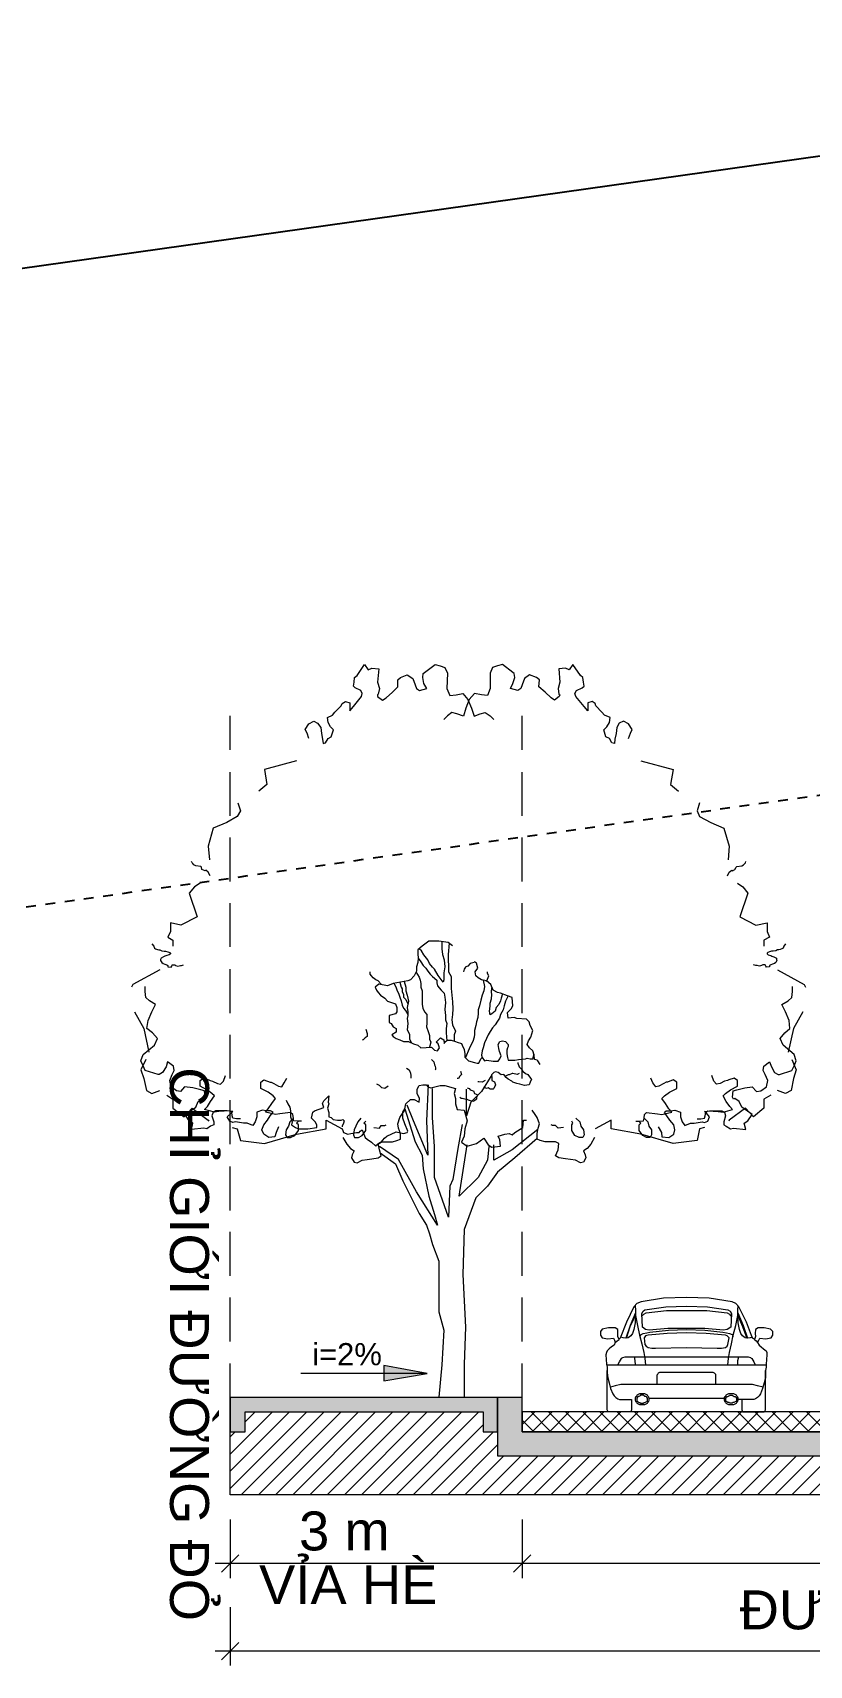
# Model space of a CAD drawing. Header units: millimetres. Extents: x 583747 to 596416, y 2304962 to 2309584.
# Drawn here: x 595607.42 to 595615.4, y 2307044.19 to 2307060.95 of the extents above; entities that cross this region are included whole.
import ezdxf
from ezdxf.xclip import XClip

# ---------------------------------------------------------------- set-up
doc = ezdxf.new("R2010")
doc.units = ezdxf.units.MM
doc.linetypes.add('DASHDOT', pattern=[1, 0.5, -0.25, 0, -0.25])
for name, color, linetype in [('A-PLOT LINE', 6, 'DASHDOT'), ('AFP-KERB-LINE', 2, 'Continuous'), ('PDF_Text', 7, 'Continuous')]:
    doc.layers.add(name, color=color, linetype=linetype)
doc.layers.add('CPG_LU_VILLAS', color=7, linetype='Continuous', lineweight=5, true_color=0xff9d61)
doc.layers.add('KT-DV2', color=7, linetype='Continuous', lineweight=15)
doc.layers.add('xref.Luoi tang 1$0$KT-Kich thuoc', color=159, linetype='Continuous', lineweight=18)
doc.layers.add('PDF_Geometry', color=7, linetype='Continuous', true_color=0xeeefee)
doc.layers.add('PDF_Solid Fills', color=7, linetype='Continuous', true_color=0xffffff)
doc.styles.add('PDF Arial', font='arial.ttf')

# ---------------------------------------------------------------- blocks, each defined once
blk = doc.blocks.new('1111111111111')
at = {"layer": 'PDF_Geometry', "color": 7, "lineweight": 9}
for points in [[(587221.034, 2313305.265), (587221.014, 2313305.322), (587220.995, 2313305.36), (587221.034, 2313305.417), (587221.084, 2313305.443), (587221.122, 2313305.424), (587221.154, 2313305.379), (587221.161, 2313305.316), (587221.173, 2313305.259), (587221.18, 2313305.214), (587221.205, 2313305.221), (587221.23, 2313305.265), (587221.262, 2313305.284), (587221.287, 2313305.354), (587221.256, 2313305.386), (587221.23, 2313305.43), (587221.224, 2313305.481), (587221.275, 2313305.506), (587221.3, 2313305.538), (587221.364, 2313305.602), (587221.376, 2313305.627), (587221.408, 2313305.646), (587221.453, 2313305.633), (587221.453, 2313305.583), (587221.453, 2313305.551), (587221.491, 2313305.595), (587221.573, 2313305.697), (587221.58, 2313305.729), (587221.567, 2313305.76), (587221.51, 2313305.786), (587221.491, 2313305.805), (587221.497, 2313305.843), (587221.503, 2313305.894), (587221.529, 2313305.913), (587221.605, 2313306.027), (587221.643, 2313305.97), (587221.681, 2313305.989), (587221.751, 2313305.983), (587221.738, 2313305.843), (587221.757, 2313305.779), (587221.745, 2313305.722), (587221.738, 2313305.716), (587221.738, 2313305.697), (587221.789, 2313305.659), (587221.827, 2313305.684), (587221.891, 2313305.741), (587221.948, 2313305.798), (587221.948, 2313305.868), (587221.973, 2313305.894), (587222.043, 2313305.919), (587222.1, 2313305.881), (587222.126, 2313305.817), (587222.138, 2313305.779), (587222.17, 2313305.76), (587222.246, 2313305.779), (587222.214, 2313305.83), (587222.202, 2313305.894), (587222.208, 2313305.932), (587222.221, 2313305.944), (587222.329, 2313306.027), (587222.38, 2313306.014), (587222.43, 2313305.995), (587222.456, 2313305.938), (587222.449, 2313305.779), (587222.481, 2313305.709), (587222.545, 2313305.716), (587222.614, 2313305.729), (587222.665, 2313305.665), (587222.703, 2313305.576), (587222.729, 2313305.494), (587222.792, 2313305.519), (587222.843, 2313305.532), (587222.894, 2313305.5), (587222.932, 2313305.462)], [(587224.316, 2313305.265), (587224.335, 2313305.322), (587224.354, 2313305.36), (587224.316, 2313305.417), (587224.265, 2313305.443), (587224.221, 2313305.424), (587224.195, 2313305.379), (587224.189, 2313305.316), (587224.176, 2313305.259), (587224.17, 2313305.214), (587224.145, 2313305.221), (587224.119, 2313305.265), (587224.081, 2313305.284), (587224.062, 2313305.354), (587224.094, 2313305.386), (587224.119, 2313305.43), (587224.126, 2313305.481), (587224.068, 2313305.506), (587224.043, 2313305.538), (587223.98, 2313305.602), (587223.973, 2313305.627), (587223.941, 2313305.646), (587223.897, 2313305.633), (587223.897, 2313305.583), (587223.897, 2313305.551), (587223.859, 2313305.595), (587223.776, 2313305.697), (587223.764, 2313305.729), (587223.783, 2313305.76), (587223.84, 2313305.786), (587223.859, 2313305.805), (587223.853, 2313305.843), (587223.846, 2313305.894), (587223.821, 2313305.913), (587223.745, 2313306.027), (587223.707, 2313305.97), (587223.668, 2313305.989), (587223.599, 2313305.983), (587223.611, 2313305.843), (587223.592, 2313305.779), (587223.599, 2313305.722), (587223.611, 2313305.716), (587223.605, 2313305.697), (587223.554, 2313305.659), (587223.522, 2313305.684), (587223.459, 2313305.741), (587223.395, 2313305.798), (587223.402, 2313305.868), (587223.37, 2313305.894), (587223.3, 2313305.919), (587223.249, 2313305.881), (587223.224, 2313305.817), (587223.211, 2313305.779), (587223.18, 2313305.76), (587223.103, 2313305.779), (587223.129, 2313305.83), (587223.148, 2313305.894), (587223.141, 2313305.932), (587223.129, 2313305.944), (587223.021, 2313306.027), (587222.97, 2313306.014), (587222.919, 2313305.995), (587222.894, 2313305.938), (587222.894, 2313305.779), (587222.868, 2313305.709), (587222.805, 2313305.716), (587222.735, 2313305.729), (587222.678, 2313305.665), (587222.646, 2313305.576), (587222.621, 2313305.494), (587222.551, 2313305.519), (587222.5, 2313305.532), (587222.456, 2313305.5), (587222.418, 2313305.462)], [(587220.907, 2313305.036), (587220.576, 2313304.948), (587220.602, 2313304.795), (587220.519, 2313304.725)], [(587224.443, 2313305.036), (587224.773, 2313304.948), (587224.748, 2313304.795), (587224.83, 2313304.725)], [(587220.303, 2313304.605), (587220.329, 2313304.522), (587220.297, 2313304.465), (587220.189, 2313304.402), (587220.049, 2313304.344), (587219.999, 2313304.16), (587220.011, 2313304.021)], [(587225.046, 2313304.605), (587225.021, 2313304.522), (587225.046, 2313304.465), (587225.161, 2313304.402), (587225.294, 2313304.344), (587225.351, 2313304.16), (587225.338, 2313304.021)], [(587220.018, 2313303.856), (587219.999, 2313303.894), (587219.973, 2313303.913), (587219.967, 2313303.906), (587219.935, 2313303.919), (587219.929, 2313303.944), (587219.922, 2313303.951), (587219.872, 2313303.957), (587219.853, 2313303.97), (587219.84, 2313303.983), (587219.834, 2313303.989), (587219.827, 2313304.002)], [(587225.332, 2313303.856), (587225.351, 2313303.894), (587225.376, 2313303.913), (587225.383, 2313303.906), (587225.408, 2313303.919), (587225.421, 2313303.944), (587225.427, 2313303.951), (587225.478, 2313303.957), (587225.497, 2313303.97), (587225.51, 2313303.983), (587225.516, 2313303.989), (587225.522, 2313304.002)], [(587219.916, 2313303.779), (587219.859, 2313303.741), (587219.802, 2313303.678), (587219.884, 2313303.436), (587219.719, 2313303.348), (587219.611, 2313303.373), (587219.611, 2313303.284), (587219.586, 2313303.227), (587219.637, 2313303.195), (587219.637, 2313303.132)], [(587225.434, 2313303.779), (587225.491, 2313303.741), (587225.541, 2313303.678), (587225.459, 2313303.436), (587225.624, 2313303.348), (587225.738, 2313303.373), (587225.738, 2313303.284), (587225.764, 2313303.227), (587225.707, 2313303.195), (587225.707, 2313303.132)], [(587219.421, 2313303.157), (587219.44, 2313303.132), (587219.446, 2313303.113), (587219.459, 2313303.106), (587219.478, 2313303.1), (587219.491, 2313303.094), (587219.503, 2313303.094), (587219.522, 2313303.087), (587219.548, 2313303.081), (587219.561, 2313303.081), (587219.586, 2313303.075), (587219.605, 2313303.068), (587219.611, 2313303.062), (587219.611, 2313303.056), (587219.599, 2313303.043), (587219.573, 2313303.036), (587219.554, 2313303.03), (587219.541, 2313303.024), (587219.516, 2313303.011), (587219.51, 2313302.998), (587219.51, 2313302.986), (587219.522, 2313302.967), (587219.535, 2313302.954), (587219.554, 2313302.948), (587219.573, 2313302.941), (587219.586, 2313302.935), (587219.586, 2313302.922), (587219.618, 2313302.916), (587219.624, 2313302.929), (587219.63, 2313302.941), (587219.656, 2313302.941), (587219.662, 2313302.935), (587219.687, 2313302.929), (587219.713, 2313302.935), (587219.726, 2313302.935), (587219.745, 2313302.941)], [(587222.507, 2313303.138), (587222.462, 2313303.17), (587222.367, 2313303.183), (587222.265, 2313303.183), (587222.195, 2313303.132), (587222.151, 2313303.094), (587222.151, 2313303.056), (587222.157, 2313303.011), (587222.151, 2313302.967), (587222.138, 2313302.922), (587222.138, 2313302.878), (587222.113, 2313302.827), (587222.075, 2313302.789), (587222.049, 2313302.776), (587221.897, 2313302.751), (587221.84, 2313302.725), (587221.751, 2313302.744), (587221.713, 2313302.713), (587221.726, 2313302.681), (587221.745, 2313302.656), (587221.77, 2313302.63), (587221.814, 2313302.598), (587221.84, 2313302.567), (587221.922, 2313302.541), (587221.935, 2313302.503), (587221.935, 2313302.459), (587221.922, 2313302.44), (587221.859, 2313302.421), (587221.859, 2313302.389), (587221.859, 2313302.351), (587221.878, 2313302.338), (587221.897, 2313302.306), (587221.929, 2313302.287), (587221.929, 2313302.249), (587221.884, 2313302.224), (587221.897, 2313302.205), (587221.929, 2313302.186), (587221.967, 2313302.173), (587222.005, 2313302.154), (587222.056, 2313302.154), (587222.107, 2313302.129), (587222.151, 2313302.116), (587222.183, 2313302.09), (587222.291, 2313302.097), (587222.322, 2313302.065), (587222.354, 2313302.059), (587222.373, 2313302.09), (587222.361, 2313302.129), (587222.341, 2313302.148), (587222.386, 2313302.192), (587222.418, 2313302.173), (587222.424, 2313302.135), (587222.437, 2313302.154), (587222.456, 2313302.167), (587222.494, 2313302.167), (587222.538, 2313302.154), (587222.557, 2313302.148), (587222.602, 2313302.135), (587222.608, 2313302.116), (587222.627, 2313302.071), (587222.634, 2313302.027), (587222.634, 2313301.995), (587222.659, 2313301.97), (587222.672, 2313301.957), (587222.735, 2313301.938), (587222.761, 2313301.932), (587222.78, 2313301.932), (587222.799, 2313301.976), (587222.811, 2313301.989), (587222.837, 2313301.957), (587222.862, 2313301.963), (587222.926, 2313301.951), (587222.951, 2313301.951), (587222.976, 2313301.951), (587222.995, 2313301.976), (587223.008, 2313302.008), (587222.989, 2313302.052), (587222.983, 2313302.084), (587222.976, 2313302.122), (587222.995, 2313302.154), (587223.021, 2313302.16), (587223.053, 2313302.154), (587223.078, 2313302.122), (587223.078, 2313302.103), (587223.072, 2313302.09), (587223.065, 2313302.065), (587223.065, 2313302.059), (587223.065, 2313302.027), (587223.072, 2313301.989), (587223.078, 2313301.963), (587223.116, 2313301.963), (587223.148, 2313301.963), (587223.186, 2313301.97), (587223.256, 2313301.976), (587223.275, 2313301.983), (587223.307, 2313301.976), (587223.332, 2313301.976), (587223.345, 2313302.027)], [(587222.399, 2313303.183), (587222.399, 2313303.106), (587222.405, 2313303.049), (587222.424, 2313302.992), (587222.43, 2313302.922), (587222.418, 2313302.859), (587222.418, 2313302.789), (587222.411, 2313302.763), (587222.361, 2313302.833), (587222.322, 2313302.897), (587222.303, 2313302.916), (587222.272, 2313302.954), (587222.253, 2313302.992), (587222.214, 2313303.043), (587222.189, 2313303.087), (587222.164, 2313303.106)], [(587222.475, 2313303.163), (587222.462, 2313303.049), (587222.462, 2313302.992), (587222.468, 2313302.929), (587222.468, 2313302.871), (587222.494, 2313302.821), (587222.494, 2313302.77), (587222.494, 2313302.7), (587222.5, 2313302.63), (587222.507, 2313302.56), (587222.513, 2313302.49), (587222.507, 2313302.433), (587222.5, 2313302.376), (587222.507, 2313302.325), (587222.538, 2313302.262), (587222.526, 2313302.224), (587222.526, 2313302.186), (587222.526, 2313302.16)], [(587225.929, 2313303.157), (587225.91, 2313303.132), (587225.903, 2313303.113), (587225.891, 2313303.106), (587225.872, 2313303.1), (587225.859, 2313303.094), (587225.846, 2313303.094), (587225.827, 2313303.087), (587225.802, 2313303.081), (587225.783, 2313303.081), (587225.764, 2313303.075), (587225.745, 2313303.068), (587225.738, 2313303.062), (587225.738, 2313303.056), (587225.751, 2313303.043), (587225.776, 2313303.036), (587225.789, 2313303.03), (587225.808, 2313303.024), (587225.834, 2313303.011), (587225.834, 2313302.998), (587225.84, 2313302.986), (587225.827, 2313302.967), (587225.814, 2313302.954), (587225.795, 2313302.948), (587225.776, 2313302.941), (587225.764, 2313302.935), (587225.764, 2313302.922), (587225.732, 2313302.916), (587225.726, 2313302.929), (587225.719, 2313302.941), (587225.694, 2313302.941), (587225.681, 2313302.935), (587225.662, 2313302.929), (587225.637, 2313302.935), (587225.624, 2313302.935), (587225.599, 2313302.941)], [(587219.503, 2313302.89), (587219.224, 2313302.738), (587219.211, 2313302.713)], [(587221.776, 2313302.744), (587221.745, 2313302.776), (587221.719, 2313302.789), (587221.694, 2313302.808), (587221.675, 2313302.827), (587221.662, 2313302.846), (587221.662, 2313302.859), (587221.662, 2313302.871)], [(587222.132, 2313302.871), (587222.164, 2313302.814), (587222.176, 2313302.783), (587222.183, 2313302.751), (587222.183, 2313302.713), (587222.195, 2313302.675), (587222.195, 2313302.636), (587222.195, 2313302.605), (587222.195, 2313302.567), (587222.195, 2313302.535), (587222.202, 2313302.497), (587222.221, 2313302.459), (587222.246, 2313302.433), (587222.246, 2313302.395), (587222.246, 2313302.344), (587222.24, 2313302.306), (587222.259, 2313302.256), (587222.272, 2313302.217), (587222.272, 2313302.179), (587222.284, 2313302.148), (587222.272, 2313302.097)], [(587222.157, 2313303.011), (587222.183, 2313302.973), (587222.208, 2313302.935), (587222.234, 2313302.909), (587222.253, 2313302.878), (587222.278, 2313302.846), (587222.303, 2313302.821), (587222.348, 2313302.783), (587222.348, 2313302.757), (587222.354, 2313302.725), (587222.392, 2313302.681), (587222.424, 2313302.649), (587222.43, 2313302.611), (587222.437, 2313302.554), (587222.43, 2313302.484), (587222.437, 2313302.421), (587222.437, 2313302.376), (587222.449, 2313302.338), (587222.443, 2313302.287), (587222.443, 2313302.243), (587222.449, 2313302.16)], [(587223.408, 2313301.919), (587223.383, 2313301.957), (587223.376, 2313301.963), (587223.351, 2313301.97), (587223.345, 2313302.014), (587223.332, 2313302.059), (587223.3, 2313302.09), (587223.275, 2313302.122), (587223.287, 2313302.16), (587223.313, 2313302.198), (587223.332, 2313302.268), (587223.307, 2313302.319), (587223.294, 2313302.357), (587223.268, 2313302.383), (587223.167, 2313302.389), (587223.141, 2313302.402), (587223.078, 2313302.395), (587223.072, 2313302.452), (587223.11, 2313302.49), (587223.129, 2313302.522), (587223.122, 2313302.605), (587223.072, 2313302.624), (587223.002, 2313302.649), (587222.97, 2313302.656), (587222.926, 2313302.681), (587222.9, 2313302.738), (587222.856, 2313302.776), (587222.805, 2313302.789), (587222.773, 2313302.808), (587222.748, 2313302.827), (587222.741, 2313302.871), (587222.767, 2313302.909), (587222.754, 2313302.96), (587222.735, 2313302.973), (587222.729, 2313302.967), (587222.691, 2313302.954), (587222.665, 2313302.929), (587222.646, 2313302.922), (587222.64, 2313302.916), (587222.627, 2313302.897), (587222.621, 2313302.871)], [(587222.856, 2313302.77), (587222.868, 2313302.795), (587222.881, 2313302.827), (587222.868, 2313302.852), (587222.868, 2313302.871)], [(587225.846, 2313302.89), (587226.119, 2313302.738), (587226.132, 2313302.713)], [(587220.722, 2313301.278), (587220.697, 2313301.221), (587220.684, 2313301.176), (587220.621, 2313301.17), (587220.57, 2313301.202), (587220.551, 2313301.246), (587220.57, 2313301.297), (587220.608, 2313301.348), (587220.634, 2313301.392), (587220.665, 2313301.43), (587220.64, 2313301.443), (587220.595, 2313301.443), (587220.557, 2313301.449), (587220.5, 2313301.43), (587220.5, 2313301.379), (587220.481, 2313301.329), (587220.456, 2313301.29), (587220.399, 2313301.316), (587220.361, 2313301.316), (587220.278, 2313301.329), (587220.253, 2313301.322), (587220.221, 2313301.335), (587220.195, 2313301.379), (587220.234, 2313301.417), (587220.253, 2313301.436), (587220.195, 2313301.443), (587220.075, 2313301.443), (587220.049, 2313301.43), (587220.037, 2313301.392), (587220.056, 2313301.329), (587220.056, 2313301.297), (587220.024, 2313301.284), (587219.986, 2313301.259), (587219.954, 2313301.265), (587219.827, 2313301.252), (587219.84, 2313301.316), (587219.802, 2313301.341), (587219.764, 2313301.405), (587219.872, 2313301.481), (587219.897, 2313301.538), (587219.941, 2313301.57), (587219.954, 2313301.563), (587219.967, 2313301.583), (587219.961, 2313301.646), (587219.922, 2313301.659), (587219.84, 2313301.678), (587219.757, 2313301.69), (587219.713, 2313301.64), (587219.675, 2313301.646), (587219.618, 2313301.69), (587219.605, 2313301.754), (587219.63, 2313301.817), (587219.649, 2313301.856), (587219.643, 2313301.9), (587219.58, 2313301.944), (587219.567, 2313301.894), (587219.529, 2313301.836), (587219.497, 2313301.817), (587219.484, 2313301.817), (587219.351, 2313301.856), (587219.332, 2313301.906), (587219.307, 2313301.957), (587219.332, 2313302.021), (587219.446, 2313302.116), (587219.478, 2313302.186), (587219.427, 2313302.243), (587219.37, 2313302.287), (587219.383, 2313302.37), (587219.421, 2313302.459), (587219.459, 2313302.535), (587219.395, 2313302.573), (587219.357, 2313302.605), (587219.351, 2313302.668), (587219.351, 2313302.719)], [(587221.91, 2313302.751), (587221.929, 2313302.706), (587221.941, 2313302.675), (587221.954, 2313302.649), (587221.967, 2313302.611), (587221.98, 2313302.573), (587221.992, 2313302.529), (587222.005, 2313302.497), (587222.024, 2313302.471), (587222.049, 2313302.433)], [(587221.967, 2313302.763), (587221.98, 2313302.713), (587221.992, 2313302.694), (587221.992, 2313302.668), (587222.005, 2313302.636), (587222.005, 2313302.611), (587222.03, 2313302.586), (587222.049, 2313302.541)], [(587222.011, 2313302.77), (587222.03, 2313302.713), (587222.03, 2313302.675), (587222.043, 2313302.63), (587222.056, 2313302.567), (587222.043, 2313302.503), (587222.049, 2313302.459), (587222.049, 2313302.421), (587222.043, 2313302.389), (587222.049, 2313302.338), (587222.043, 2313302.275), (587222.068, 2313302.23), (587222.068, 2313302.179), (587222.087, 2313302.141)], [(587222.824, 2313302.783), (587222.837, 2313302.719), (587222.83, 2313302.675), (587222.811, 2313302.63), (587222.799, 2313302.579), (587222.786, 2313302.522), (587222.773, 2313302.478), (587222.773, 2313302.446), (587222.767, 2313302.402), (587222.754, 2313302.357), (587222.748, 2313302.319), (587222.735, 2313302.268), (587222.735, 2313302.23), (587222.729, 2313302.198), (587222.716, 2313302.154), (587222.697, 2313302.116), (587222.678, 2313302.078), (587222.64, 2313301.989)], [(587223.021, 2313302.643), (587223.008, 2313302.598), (587223.002, 2313302.573), (587222.983, 2313302.535), (587222.957, 2313302.503), (587222.945, 2313302.465), (587222.913, 2313302.44), (587222.894, 2313302.427), (587222.887, 2313302.465), (587222.894, 2313302.516), (587222.894, 2313302.548), (587222.907, 2313302.592), (587222.913, 2313302.636), (587222.907, 2313302.662), (587222.913, 2313302.706)], [(587224.621, 2313301.278), (587224.653, 2313301.221), (587224.659, 2313301.176), (587224.729, 2313301.17), (587224.78, 2313301.202), (587224.792, 2313301.246), (587224.78, 2313301.297), (587224.741, 2313301.348), (587224.71, 2313301.392), (587224.684, 2313301.43), (587224.703, 2313301.443), (587224.748, 2313301.443), (587224.792, 2313301.449), (587224.849, 2313301.43), (587224.849, 2313301.379), (587224.868, 2313301.329), (587224.894, 2313301.29), (587224.951, 2313301.316), (587224.989, 2313301.316), (587225.072, 2313301.329), (587225.097, 2313301.322), (587225.129, 2313301.335), (587225.148, 2313301.379), (587225.116, 2313301.417), (587225.097, 2313301.436), (587225.148, 2313301.443), (587225.275, 2313301.443), (587225.3, 2313301.43), (587225.313, 2313301.392), (587225.294, 2313301.329), (587225.294, 2313301.297), (587225.319, 2313301.284), (587225.364, 2313301.259), (587225.395, 2313301.265), (587225.522, 2313301.252), (587225.503, 2313301.316), (587225.541, 2313301.341), (587225.586, 2313301.405), (587225.478, 2313301.481), (587225.453, 2313301.538), (587225.408, 2313301.57), (587225.395, 2313301.563), (587225.383, 2313301.583), (587225.389, 2313301.646), (587225.427, 2313301.659), (587225.51, 2313301.678), (587225.586, 2313301.69), (587225.63, 2313301.64), (587225.675, 2313301.646), (587225.732, 2313301.69), (587225.745, 2313301.754), (587225.719, 2313301.817), (587225.7, 2313301.856), (587225.707, 2313301.9), (587225.764, 2313301.944), (587225.783, 2313301.894), (587225.814, 2313301.836), (587225.853, 2313301.817), (587225.865, 2313301.817), (587225.992, 2313301.856), (587226.018, 2313301.906), (587226.037, 2313301.957), (587226.018, 2313302.021), (587225.903, 2313302.116), (587225.872, 2313302.186), (587225.922, 2313302.243), (587225.973, 2313302.287), (587225.967, 2313302.37), (587225.929, 2313302.459), (587225.891, 2313302.535), (587225.954, 2313302.573), (587225.992, 2313302.605), (587225.999, 2313302.668), (587225.999, 2313302.719)], [(587223.078, 2313302.624), (587223.053, 2313302.567), (587223.04, 2313302.522), (587223.027, 2313302.478), (587223.002, 2313302.433), (587222.989, 2313302.395), (587222.97, 2313302.363), (587222.945, 2313302.325), (587222.919, 2313302.294), (587222.894, 2313302.256), (587222.875, 2313302.224), (587222.856, 2313302.186), (587222.837, 2313302.141), (587222.824, 2313302.09), (587222.811, 2313302.059), (587222.805, 2313302.014), (587222.811, 2313301.989)], [(587219.243, 2313302.459), (587219.338, 2313302.287), (587219.389, 2313302.046)], [(587226.107, 2313302.459), (587226.011, 2313302.287), (587225.954, 2313302.046)], [(587221.618, 2313302.281), (587221.63, 2313302.236), (587221.63, 2313302.205), (587221.611, 2313302.192), (587221.592, 2313302.173), (587221.58, 2313302.167)], [(587219.357, 2313301.97), (587219.307, 2313301.862), (587219.338, 2313301.773), (587219.364, 2313301.652), (587219.421, 2313301.621), (587219.503, 2313301.652)], [(587222.037, 2313301.881), (587222.062, 2313301.862), (587222.068, 2313301.856), (587222.075, 2313301.83), (587222.081, 2313301.805), (587222.081, 2313301.779)], [(587222.291, 2313301.97), (587222.316, 2313301.944), (587222.322, 2313301.913), (587222.329, 2313301.9), (587222.335, 2313301.881), (587222.335, 2313301.868), (587222.329, 2313301.862)], [(587223.18, 2313301.938), (587223.18, 2313301.932), (587223.192, 2313301.894), (587223.224, 2313301.862), (587223.23, 2313301.849), (587223.256, 2313301.824), (587223.281, 2313301.817), (587223.3, 2313301.792), (587223.313, 2313301.773), (587223.319, 2313301.767), (587223.307, 2313301.735), (587223.294, 2313301.709), (587223.249, 2313301.703), (587223.199, 2313301.716), (587223.167, 2313301.722), (587223.129, 2313301.735), (587223.116, 2313301.748), (587223.078, 2313301.767), (587223.059, 2313301.786), (587223.034, 2313301.817), (587223.008, 2313301.811), (587222.976, 2313301.836), (587222.951, 2313301.843), (587222.932, 2313301.836), (587222.913, 2313301.817), (587222.907, 2313301.811), (587222.913, 2313301.786), (587222.913, 2313301.779), (587222.913, 2313301.754), (587222.938, 2313301.741), (587222.951, 2313301.709), (587222.932, 2313301.671), (587222.926, 2313301.665), (587222.919, 2313301.665), (587222.894, 2313301.665), (587222.875, 2313301.678), (587222.856, 2313301.671), (587222.843, 2313301.678), (587222.83, 2313301.684)], [(587225.992, 2313301.97), (587226.037, 2313301.862), (587226.011, 2313301.773), (587225.986, 2313301.652), (587225.929, 2313301.621), (587225.846, 2313301.652)], [(587220.329, 2313301.36), (587220.291, 2313301.36), (587220.253, 2313301.367), (587220.246, 2313301.392), (587220.24, 2313301.43), (587220.221, 2313301.443), (587220.107, 2313301.436), (587220.062, 2313301.43), (587219.961, 2313301.456), (587219.992, 2313301.487), (587220.024, 2313301.538), (587220.062, 2313301.595), (587220.037, 2313301.621), (587219.986, 2313301.659), (587219.916, 2313301.697), (587219.916, 2313301.754), (587219.948, 2313301.779), (587220.005, 2313301.76), (587220.018, 2313301.754), (587220.043, 2313301.748), (587220.094, 2313301.722), (587220.126, 2313301.716), (587220.157, 2313301.748), (587220.176, 2313301.805)], [(587220.875, 2313301.367), (587220.868, 2313301.405), (587220.843, 2313301.424), (587220.735, 2313301.411), (587220.691, 2313301.405), (587220.589, 2313301.43), (587220.614, 2313301.462), (587220.653, 2313301.519), (587220.691, 2313301.57), (587220.665, 2313301.595), (587220.614, 2313301.633), (587220.538, 2313301.671), (587220.538, 2313301.735), (587220.57, 2313301.76), (587220.634, 2313301.735), (587220.646, 2313301.735), (587220.672, 2313301.722), (587220.722, 2313301.697), (587220.754, 2313301.69), (587220.78, 2313301.729), (587220.805, 2313301.779)], [(587221.37, 2313301.265), (587221.383, 2313301.24), (587221.389, 2313301.221), (587221.434, 2313301.202), (587221.465, 2313301.208), (587221.522, 2313301.221), (587221.548, 2313301.221), (587221.561, 2313301.233), (587221.58, 2313301.246), (587221.592, 2313301.221), (587221.611, 2313301.17), (587221.63, 2313301.151), (587221.675, 2313301.119), (587221.719, 2313301.081), (587221.732, 2313301.094), (587221.776, 2313301.119), (587221.808, 2313301.163), (587221.834, 2313301.183), (587221.929, 2313301.227), (587222.005, 2313301.208), (587222.043, 2313301.221), (587222.049, 2313301.233), (587222.018, 2313301.309), (587221.999, 2313301.367), (587221.999, 2313301.43), (587222.018, 2313301.462), (587222.03, 2313301.513), (587222.075, 2313301.557), (587222.113, 2313301.557), (587222.164, 2313301.532), (587222.17, 2313301.57), (587222.145, 2313301.621), (587222.145, 2313301.665), (587222.164, 2313301.703), (587222.202, 2313301.709), (587222.24, 2313301.709), (587222.253, 2313301.69), (587222.284, 2313301.678), (587222.38, 2313301.703), (587222.43, 2313301.703), (587222.538, 2313301.671), (587222.526, 2313301.621), (587222.538, 2313301.57), (587222.538, 2313301.513), (587222.557, 2313301.456), (587222.627, 2313301.449), (587222.659, 2313301.341), (587222.634, 2313301.259), (587222.627, 2313301.183), (587222.602, 2313301.119), (587222.659, 2313301.081), (587222.754, 2313301.106), (587222.83, 2313301.163), (587222.875, 2313301.094), (587222.913, 2313301.068), (587223.002, 2313301.081), (587222.995, 2313301.144), (587222.976, 2313301.183), (587223.046, 2313301.202), (587223.091, 2313301.208), (587223.122, 2313301.195), (587223.148, 2313301.221), (587223.23, 2313301.271), (587223.237, 2313301.348), (587223.268, 2313301.348)], [(587221.846, 2313301.697), (587221.814, 2313301.671), (587221.783, 2313301.678), (587221.757, 2313301.703), (587221.732, 2313301.716)], [(587222.259, 2313301.709), (587222.24, 2313301.341), (587222.253, 2313300.986), (587222.107, 2313301.341), (587222.043, 2313301.5)], [(587222.589, 2313301.849), (587222.602, 2313301.817), (587222.583, 2313301.798), (587222.57, 2313301.773), (587222.557, 2313301.773)], [(587222.913, 2313301.811), (587222.805, 2313301.64), (587222.697, 2313301.532), (587222.653, 2313301.392), (587222.653, 2313301.602), (587222.653, 2313301.665)], [(587222.843, 2313301.754), (587222.811, 2313301.735), (587222.78, 2313301.741), (587222.767, 2313301.741)], [(587222.976, 2313301.836), (587222.976, 2313301.836)], [(587223.192, 2313301.824), (587223.173, 2313301.817), (587223.129, 2313301.824), (587223.122, 2313301.824), (587223.091, 2313301.811), (587223.078, 2313301.811), (587223.053, 2313301.798)], [(587224.392, 2313301.335), (587224.43, 2313301.335), (587224.468, 2313301.341), (587224.475, 2313301.367), (587224.481, 2313301.405), (587224.5, 2313301.424), (587224.614, 2313301.411), (587224.659, 2313301.405), (587224.761, 2313301.43), (587224.729, 2313301.462), (587224.697, 2313301.519), (587224.659, 2313301.57), (587224.684, 2313301.595), (587224.735, 2313301.633), (587224.811, 2313301.671), (587224.811, 2313301.735), (587224.773, 2313301.76), (587224.716, 2313301.735), (587224.703, 2313301.735), (587224.678, 2313301.722), (587224.627, 2313301.697), (587224.595, 2313301.69), (587224.564, 2313301.729), (587224.545, 2313301.779)], [(587225.021, 2313301.36), (587225.059, 2313301.36), (587225.097, 2313301.367), (587225.103, 2313301.392), (587225.11, 2313301.43), (587225.129, 2313301.443), (587225.237, 2313301.436), (587225.287, 2313301.43), (587225.383, 2313301.456), (587225.357, 2313301.487), (587225.319, 2313301.538), (587225.287, 2313301.595), (587225.313, 2313301.621), (587225.364, 2313301.659), (587225.434, 2313301.697), (587225.434, 2313301.754), (587225.402, 2313301.779), (587225.345, 2313301.76), (587225.332, 2313301.754), (587225.3, 2313301.748), (587225.256, 2313301.722), (587225.218, 2313301.716), (587225.192, 2313301.748), (587225.173, 2313301.805)], [(587219.573, 2313301.602), (587219.637, 2313301.563), (587219.637, 2313301.468), (587219.751, 2313301.379), (587219.834, 2313301.468), (587219.999, 2313301.348), (587220.005, 2313301.335)], [(587220.799, 2313301.551), (587220.818, 2313301.513), (587220.837, 2313301.481), (587220.843, 2313301.443), (587220.843, 2313301.424), (587220.843, 2313301.379), (587220.862, 2313301.329), (587220.856, 2313301.297), (587220.894, 2313301.271), (587220.926, 2313301.259), (587220.97, 2313301.259), (587221.021, 2313301.259), (587221.116, 2313301.271), (587221.116, 2313301.297), (587221.097, 2313301.329), (587221.059, 2313301.367), (587221.065, 2313301.398), (587221.072, 2313301.43), (587221.091, 2313301.443), (587221.186, 2313301.475), (587221.173, 2313301.519), (587221.186, 2313301.544), (587221.237, 2313301.595), (587221.23, 2313301.532), (587221.237, 2313301.513), (587221.224, 2313301.468), (587221.237, 2313301.424), (587221.237, 2313301.379), (587221.262, 2313301.373), (587221.281, 2313301.354), (587221.326, 2313301.348), (587221.364, 2313301.348), (587221.383, 2313301.354), (587221.395, 2313301.341), (587221.389, 2313301.316), (587221.376, 2313301.284), (587221.376, 2313301.278)], [(587222.608, 2313301.303), (587222.564, 2313301.056), (587222.513, 2313300.738), (587222.481, 2313300.668), (587222.468, 2313300.351), (587222.322, 2313300.757), (587222.322, 2313301.075), (587222.303, 2313301.373), (587222.303, 2313301.671)], [(587222.659, 2313301.678), (587222.678, 2313301.671), (587222.691, 2313301.659), (587222.71, 2313301.652), (587222.722, 2313301.646), (587222.735, 2313301.621), (587222.767, 2313301.608), (587222.754, 2313301.583), (587222.754, 2313301.563), (587222.735, 2313301.544), (587222.716, 2313301.538), (587222.672, 2313301.551), (587222.659, 2313301.557), (587222.634, 2313301.563), (587222.608, 2313301.57), (587222.595, 2313301.57), (587222.589, 2313301.576), (587222.583, 2313301.583)], [(587225.776, 2313301.602), (587225.707, 2313301.563), (587225.707, 2313301.468), (587225.599, 2313301.379), (587225.516, 2313301.468), (587225.351, 2313301.348), (587225.345, 2313301.335)], [(587220.957, 2313301.335), (587220.919, 2313301.335), (587220.875, 2313301.341), (587220.875, 2313301.367), (587220.837, 2313301.329), (587220.824, 2313301.284), (587220.799, 2313301.246), (587220.792, 2313301.195), (587220.811, 2313301.17), (587220.843, 2313301.17), (587220.887, 2313301.189), (587220.926, 2313301.24), (587220.926, 2313301.297), (587220.907, 2313301.316), (587220.926, 2313301.335)], [(587221.383, 2313301.17), (587221.421, 2313301.1), (587221.459, 2313301.056), (587221.497, 2313301.03), (587221.478, 2313300.992), (587221.472, 2313300.96), (587221.497, 2313300.916), (587221.529, 2313300.909), (587221.58, 2313300.935), (587221.63, 2313300.941), (587221.681, 2313300.948), (587221.745, 2313300.96), (587221.776, 2313300.979), (587221.757, 2313301.043), (587221.745, 2313301.106), (587221.776, 2313301.125), (587221.84, 2313301.125), (587221.891, 2313301.125), (587221.935, 2313301.138), (587221.973, 2313301.151), (587221.973, 2313301.208), (587221.954, 2313301.265), (587221.948, 2313301.309), (587221.967, 2313301.373), (587221.986, 2313301.405), (587222.018, 2313301.449)], [(587221.567, 2313301.367), (587221.535, 2313301.329), (587221.516, 2313301.284), (587221.497, 2313301.246), (587221.491, 2313301.195), (587221.503, 2313301.17), (587221.541, 2313301.17), (587221.58, 2313301.189), (587221.618, 2313301.24), (587221.618, 2313301.297), (587221.599, 2313301.316), (587221.618, 2313301.335)], [(587222.018, 2313301.462), (587222.126, 2313301.125), (587222.195, 2313300.986), (587222.208, 2313300.846), (587222.265, 2313300.567), (587222.322, 2313300.376), (587222.354, 2313300.268), (587222.138, 2313300.611), (587221.954, 2313300.941), (587221.757, 2313301.075)], [(587223.967, 2313301.17), (587223.929, 2313301.1), (587223.891, 2313301.056), (587223.853, 2313301.03), (587223.872, 2313300.992), (587223.878, 2313300.96), (587223.853, 2313300.916), (587223.821, 2313300.909), (587223.77, 2313300.935), (587223.719, 2313300.941), (587223.668, 2313300.948), (587223.599, 2313300.96), (587223.567, 2313300.979), (587223.592, 2313301.043), (587223.599, 2313301.106), (587223.567, 2313301.125), (587223.51, 2313301.125), (587223.459, 2313301.125), (587223.408, 2313301.138), (587223.376, 2313301.151), (587223.376, 2313301.208), (587223.389, 2313301.265), (587223.402, 2313301.309), (587223.376, 2313301.373), (587223.357, 2313301.405), (587223.326, 2313301.449)], [(587223.776, 2313301.367), (587223.814, 2313301.329), (587223.827, 2313301.284), (587223.853, 2313301.246), (587223.859, 2313301.195), (587223.846, 2313301.17), (587223.808, 2313301.17), (587223.764, 2313301.189), (587223.732, 2313301.24), (587223.732, 2313301.297), (587223.745, 2313301.316), (587223.732, 2313301.335)], [(587224.475, 2313301.367), (587224.513, 2313301.329), (587224.526, 2313301.284), (587224.551, 2313301.246), (587224.551, 2313301.195), (587224.538, 2313301.17), (587224.5, 2313301.17), (587224.462, 2313301.189), (587224.424, 2313301.24), (587224.424, 2313301.297), (587224.443, 2313301.316), (587224.424, 2313301.335)], [(587220.246, 2313301.271), (587220.297, 2313301.259), (587220.329, 2313301.138), (587220.576, 2313301.106), (587220.907, 2313301.202), (587221.211, 2313301.259), (587221.211, 2313301.348), (587221.376, 2313301.259)], [(587221.7, 2313301.271), (587221.757, 2313301.265), (587221.776, 2313301.29), (587221.808, 2313301.29), (587221.814, 2313301.29), (587221.827, 2313301.297)], [(587223.383, 2313301.252), (587223.122, 2313301.043), (587222.932, 2313300.935), (587222.932, 2313301.094)], [(587223.649, 2313301.271), (587223.592, 2313301.265), (587223.567, 2313301.29), (587223.541, 2313301.29), (587223.535, 2313301.29), (587223.522, 2313301.297)], [(587225.097, 2313301.271), (587225.046, 2313301.259), (587225.021, 2313301.138), (587224.773, 2313301.106), (587224.443, 2313301.202), (587224.138, 2313301.259), (587224.138, 2313301.348), (587223.973, 2313301.259)], [(587222.881, 2313301.075), (587222.868, 2313300.935), (587222.773, 2313300.757), (587222.576, 2313300.567), (587222.659, 2313301.094)], [(587223.376, 2313301.157), (587223.148, 2313300.96), (587222.97, 2313300.814), (587222.868, 2313300.668), (587222.748, 2313300.548), (587222.627, 2313300.224), (587222.614, 2313299.76), (587222.64, 2313299.221), (587222.627, 2313298.84), (587222.627, 2313298.497)], [(587221.764, 2313301.011), (587221.922, 2313300.897), (587221.999, 2313300.725), (587222.164, 2313300.389), (587222.24, 2313300.268), (587222.272, 2313300.179), (587222.303, 2313300.071), (587222.367, 2313299.9), (587222.367, 2313299.735), (587222.367, 2313299.379), (587222.418, 2313299.189), (587222.399, 2313298.833), (587222.367, 2313298.503)]]:
    blk.add_lwpolyline(points, dxfattribs=at)
blk = doc.blocks.new('PLOT')
at = {"layer": 'A-PLOT LINE', "color": 251}
blk.add_line((3542670, 1009700), (3692874, 1089673), dxfattribs=at)
blk = doc.blocks.new('DV')
at = {"layer": 'AFP-KERB-LINE'}
blk.add_line((532347, -75975), (693789, -53193), dxfattribs=at)
ref = blk.add_blockref('PLOT', (-3147123, 179596, 0), dxfattribs=dict(rotation=340.0000000045929))
XClip(ref).set_block_clipping_path([(3437700.5976729654, 868981.9081885163), (3912891.8375199828, 1041937.3750337446), (3715693.8178756535, 1583734.481302836), (3240502.5780286361, 1410779.0144576086)])

msp = doc.modelspace()

# ---------------------------------------------------------------- hatches: boundary and pattern name
at = {"layer": 'CPG_LU_VILLAS'}
h = msp.add_hatch(dxfattribs=at)
h.set_pattern_fill('ANSI31', color=8)
h.set_pattern_definition([(45, (8372.09242, -6251.5622), (-0.088388347648, 0.088388347648), [])])
h.paths.add_polyline_path([(595609.605, 2307046.789), (595609.605, 2307046.585), (595609.452, 2307046.585), (595609.452, 2307045.938), (595624.952, 2307045.938), (595624.952, 2307046.598), (595624.8, 2307046.598), (595624.8, 2307046.636), (595624.636, 2307046.8), (595623.352, 2307046.789), (595623.352, 2307046.585), (595623.2, 2307046.585), (595623.2, 2307046.338), (595612.198, 2307046.338), (595612.198, 2307046.585), (595612.052, 2307046.585), (595612.052, 2307046.789)])
h = msp.add_hatch(dxfattribs=at)
h.set_pattern_fill('ANSI37', color=8)
h.set_pattern_definition([(45, (8391.22842, -6251.5622), (-0.088388347648, 0.088388347648), []), (135, (8391.22842, -6251.5622), (-0.088388347648, -0.088388347648), [])])
h.paths.add_polyline_path([(595612.452, 2307046.789), (595612.452, 2307046.585), (595622.952, 2307046.585), (595622.952, 2307046.789)])
at = {"layer": 'PDF_Solid Fills', "transparency": 33554559}
for points in [[(595611.1, 2307047.258), (595611.068, 2307047.265), (595611.03, 2307047.265), (595611.03, 2307047.112), (595611.221, 2307047.144), (595611.252, 2307047.15), (595611.443, 2307047.182), (595611.475, 2307047.189), (595611.411, 2307047.201), (595611.373, 2307047.208), (595611.31, 2307047.22), (595611.271, 2307047.227), (595611.24, 2307047.233), (595611.202, 2307047.239), (595611.138, 2307047.252)], [(595612.052, 2307046.789), (595612.052, 2307046.585), (595612.198, 2307046.585), (595612.198, 2307046.935), (595609.452, 2307046.935), (595609.452, 2307046.585), (595609.605, 2307046.585), (595609.605, 2307046.789)], [(595622.952, 2307046.935), (595622.952, 2307046.585), (595612.452, 2307046.585), (595612.452, 2307046.935), (595612.198, 2307046.935), (595612.198, 2307046.338), (595623.2, 2307046.338), (595623.2, 2307046.935)]]:
    msp.add_hatch(color=7, dxfattribs=at).paths.add_polyline_path(points)

# ---------------------------------------------------------------- linework, layer by layer
at = {"layer": 'PDF_Geometry', "color": 7, "lineweight": 9}
for points in [[(595609.452, 2307053.589), (595609.452, 2307053.938)], [(595612.452, 2307053.589), (595612.452, 2307053.938)], [(595609.452, 2307052.909), (595609.452, 2307053.36)], [(595612.452, 2307052.909), (595612.452, 2307053.36)], [(595609.452, 2307052.236), (595609.452, 2307052.687)], [(595612.452, 2307052.236), (595612.452, 2307052.687)], [(595609.452, 2307051.563), (595609.452, 2307052.014)], [(595612.452, 2307051.563), (595612.452, 2307052.014)], [(595609.452, 2307050.884), (595609.452, 2307051.335)], [(595612.452, 2307050.884), (595612.452, 2307051.335)], [(595609.452, 2307050.211), (595609.452, 2307050.662)], [(595612.452, 2307050.211), (595612.452, 2307050.662)], [(595609.452, 2307049.538), (595609.452, 2307049.989)], [(595612.452, 2307049.538), (595612.452, 2307049.989)], [(595609.452, 2307048.858), (595609.452, 2307049.309)], [(595612.452, 2307048.858), (595612.452, 2307049.309)], [(595609.452, 2307048.185), (595609.452, 2307048.636)], [(595612.452, 2307048.185), (595612.452, 2307048.636)], [(595609.452, 2307047.512), (595609.452, 2307047.963)], [(595612.452, 2307047.512), (595612.452, 2307047.963)], [(595614.836, 2307047.531), (595614.83, 2307047.538), (595614.817, 2307047.544), (595614.754, 2307047.709), (595614.678, 2307047.868), (595614.646, 2307047.9), (595614.608, 2307047.919), (595614.373, 2307047.957), (595614.138, 2307047.963), (595613.903, 2307047.957), (595613.674, 2307047.919), (595613.63, 2307047.9), (595613.598, 2307047.868), (595613.522, 2307047.709), (595613.458, 2307047.544), (595613.452, 2307047.538), (595613.446, 2307047.531)], [(595613.611, 2307047.881), (595613.617, 2307047.83), (595613.617, 2307047.779), (595613.611, 2307047.703), (595613.598, 2307047.633), (595613.585, 2307047.595), (595613.566, 2307047.57), (595613.541, 2307047.55), (595613.509, 2307047.544), (595613.49, 2307047.55), (595613.465, 2307047.557)], [(595614.665, 2307047.804), (595614.722, 2307047.677), (595614.766, 2307047.544), (595614.741, 2307047.55), (595614.716, 2307047.57), (595614.697, 2307047.595), (595614.684, 2307047.633), (595614.671, 2307047.703), (595614.665, 2307047.779), (595614.665, 2307047.83), (595614.671, 2307047.881)], [(595613.617, 2307047.804), (595613.56, 2307047.677), (595613.516, 2307047.544)], [(595613.522, 2307047.544), (595613.56, 2307047.665), (595613.617, 2307047.779), (595613.636, 2307047.677), (595613.655, 2307047.576), (595613.681, 2307047.487), (595613.7, 2307047.398), (595613.712, 2307047.335), (595613.719, 2307047.271)], [(595613.681, 2307047.773), (595613.7, 2307047.792), (595613.725, 2307047.804), (595613.935, 2307047.83), (595614.138, 2307047.83), (595614.347, 2307047.83), (595614.557, 2307047.804), (595614.582, 2307047.792), (595614.595, 2307047.773)], [(595614.563, 2307047.271), (595614.57, 2307047.335), (595614.582, 2307047.398), (595614.601, 2307047.487), (595614.62, 2307047.576), (595614.646, 2307047.677), (595614.665, 2307047.779), (595614.716, 2307047.665), (595614.76, 2307047.544)], [(595613.662, 2307047.563), (595613.674, 2307047.582), (595613.693, 2307047.595), (595613.731, 2307047.601), (595613.763, 2307047.608), (595613.954, 2307047.627), (595614.138, 2307047.633), (595614.328, 2307047.627), (595614.512, 2307047.608), (595614.551, 2307047.601), (595614.582, 2307047.595), (595614.608, 2307047.582), (595614.62, 2307047.563)], [(595614.817, 2307047.557), (595614.792, 2307047.55), (595614.766, 2307047.544)], [(595613.408, 2307047.5), (595613.395, 2307047.474), (595613.37, 2307047.455), (595613.344, 2307047.436), (595613.325, 2307047.417), (595613.319, 2307047.398), (595613.312, 2307047.373), (595613.319, 2307047.277), (595613.325, 2307047.246), (595613.325, 2307047.214)], [(595613.433, 2307047.271), (595613.452, 2307047.303), (595613.471, 2307047.335), (595613.471, 2307047.341), (595613.484, 2307047.347), (595613.509, 2307047.354), (595613.541, 2307047.354), (595614.138, 2307047.354), (595614.741, 2307047.354), (595614.773, 2307047.354), (595614.798, 2307047.347), (595614.805, 2307047.341), (595614.811, 2307047.335), (595614.83, 2307047.303), (595614.843, 2307047.271)], [(595613.617, 2307047.271), (595613.611, 2307047.316), (595613.605, 2307047.354)], [(595614.868, 2307047.5), (595614.887, 2307047.474), (595614.906, 2307047.455), (595614.931, 2307047.436), (595614.957, 2307047.417), (595614.963, 2307047.398), (595614.963, 2307047.373), (595614.957, 2307047.277), (595614.957, 2307047.246), (595614.951, 2307047.214), (595614.951, 2307047.201), (595614.951, 2307047.189), (595614.951, 2307047.138), (595614.938, 2307047.087), (595614.919, 2307047.03), (595614.9, 2307046.973), (595614.887, 2307046.954), (595614.868, 2307046.935), (595614.849, 2307046.922), (595614.83, 2307046.916), (595614.709, 2307046.916), (595614.671, 2307046.916), (595614.671, 2307046.928), (595614.665, 2307046.941), (595614.658, 2307046.947), (595614.652, 2307046.96), (595614.639, 2307046.966), (595614.627, 2307046.973), (595614.614, 2307046.973), (595614.595, 2307046.973), (595614.582, 2307046.973), (595614.57, 2307046.973), (595614.557, 2307046.966), (595614.544, 2307046.96), (595614.538, 2307046.947), (595614.531, 2307046.941), (595614.525, 2307046.935), (595614.525, 2307046.928), (595614.525, 2307046.922), (595614.525, 2307046.916), (595614.525, 2307046.909), (595614.531, 2307046.896), (595614.538, 2307046.89), (595614.544, 2307046.877), (595614.557, 2307046.871), (595614.57, 2307046.865), (595614.582, 2307046.865), (595614.595, 2307046.865), (595614.614, 2307046.865), (595614.627, 2307046.865), (595614.639, 2307046.871), (595614.652, 2307046.877), (595614.658, 2307046.89), (595614.665, 2307046.896), (595614.671, 2307046.909), (595614.671, 2307046.916)], [(595614.665, 2307047.271), (595614.665, 2307047.316), (595614.678, 2307047.354)], [(595609.452, 2307046.935), (595609.452, 2307047.284)], [(595611.475, 2307047.182), (595611.03, 2307047.265), (595611.03, 2307047.106), (595611.475, 2307047.182), (595610.179, 2307047.182)], [(595612.452, 2307046.935), (595612.452, 2307047.284)], [(595613.325, 2307047.271), (595614.138, 2307047.271), (595614.957, 2307047.271)], [(595613.839, 2307047.068), (595613.839, 2307047.163), (595613.839, 2307047.17), (595613.846, 2307047.176), (595613.852, 2307047.189), (595613.865, 2307047.195), (595614.138, 2307047.195), (595614.411, 2307047.195), (595614.424, 2307047.189), (595614.436, 2307047.176), (595614.436, 2307047.17), (595614.436, 2307047.163), (595614.436, 2307047.068)], [(595614.709, 2307046.916), (595614.709, 2307046.808), (595614.716, 2307046.789), (595614.722, 2307046.789), (595614.938, 2307046.789), (595614.944, 2307046.795), (595614.951, 2307046.808), (595614.951, 2307047.214)], [(595614.925, 2307047.043), (595614.868, 2307047.055), (595614.817, 2307047.068), (595614.138, 2307047.068), (595613.465, 2307047.068), (595613.408, 2307047.055), (595613.357, 2307047.043)], [(595613.757, 2307046.928), (595614.138, 2307046.928), (595614.525, 2307046.928)], [(595609.452, 2307045.684), (595609.452, 2307045.233), (595609.452, 2307045.081)], [(595612.452, 2307045.684), (595612.452, 2307045.233), (595612.452, 2307045.081)], [(595625.098, 2307045.233), (595622.952, 2307045.233), (595612.452, 2307045.233), (595609.3, 2307045.233)], [(595609.452, 2307044.782), (595609.452, 2307044.331), (595609.452, 2307044.185)], [(595625.098, 2307044.331), (595609.3, 2307044.331)]]:
    msp.add_lwpolyline(points, dxfattribs=at)
for points in [[(595614.328, 2307047.646), (595614.138, 2307047.646), (595613.947, 2307047.646), (595613.757, 2307047.627), (595613.719, 2307047.633), (595613.687, 2307047.658), (595613.681, 2307047.798), (595613.693, 2307047.823), (595613.712, 2307047.836), (595613.928, 2307047.868), (595614.138, 2307047.874), (595614.354, 2307047.868), (595614.563, 2307047.836), (595614.589, 2307047.823), (595614.601, 2307047.798), (595614.595, 2307047.658), (595614.557, 2307047.633), (595614.519, 2307047.627)], [(595613.427, 2307047.519), (595613.446, 2307047.531), (595613.433, 2307047.563), (595613.433, 2307047.595), (595613.433, 2307047.633), (595613.408, 2307047.652), (595613.338, 2307047.652), (595613.274, 2307047.639), (595613.255, 2307047.614), (595613.255, 2307047.576), (595613.274, 2307047.55), (595613.331, 2307047.538), (595613.389, 2307047.544), (595613.401, 2307047.525), (595613.408, 2307047.5)], [(595614.557, 2307047.462), (595614.563, 2307047.481), (595614.576, 2307047.55), (595614.557, 2307047.57), (595614.538, 2307047.576), (595614.341, 2307047.595), (595614.138, 2307047.601), (595613.941, 2307047.595), (595613.744, 2307047.576), (595613.719, 2307047.57), (595613.706, 2307047.55), (595613.712, 2307047.481), (595613.725, 2307047.462), (595613.744, 2307047.449), (595613.782, 2307047.443), (595613.82, 2307047.443), (595614.138, 2307047.449), (595614.455, 2307047.443), (595614.5, 2307047.443), (595614.538, 2307047.449)], [(595614.836, 2307047.531), (595614.855, 2307047.519), (595614.868, 2307047.5), (595614.881, 2307047.525), (595614.893, 2307047.544), (595614.951, 2307047.538), (595615.008, 2307047.55), (595615.027, 2307047.576), (595615.027, 2307047.614), (595615.001, 2307047.639), (595614.938, 2307047.652), (595614.874, 2307047.652), (595614.849, 2307047.633), (595614.843, 2307047.595), (595614.849, 2307047.563)], [(595613.573, 2307046.916), (595613.573, 2307046.808), (595613.566, 2307046.789), (595613.554, 2307046.789), (595613.338, 2307046.789), (595613.331, 2307046.795), (595613.325, 2307046.808), (595613.325, 2307047.214), (595613.325, 2307047.201), (595613.325, 2307047.189), (595613.331, 2307047.138), (595613.344, 2307047.087), (595613.357, 2307047.03), (595613.382, 2307046.973), (595613.395, 2307046.954), (595613.414, 2307046.935), (595613.433, 2307046.922), (595613.452, 2307046.916)], [(595623.2, 2307046.338), (595623.2, 2307046.585), (595623.352, 2307046.585), (595623.352, 2307046.789), (595624.8, 2307046.801), (595624.8, 2307046.598), (595624.952, 2307046.598), (595624.952, 2307045.938), (595609.452, 2307045.938), (595609.452, 2307046.585), (595609.605, 2307046.585), (595609.605, 2307046.789), (595612.052, 2307046.789), (595612.052, 2307046.585), (595612.198, 2307046.585), (595612.198, 2307046.935), (595609.452, 2307046.935), (595609.452, 2307046.585), (595609.605, 2307046.585), (595609.605, 2307046.789), (595612.052, 2307046.789), (595612.052, 2307046.585), (595612.198, 2307046.585), (595612.198, 2307046.338)], [(595612.198, 2307046.935), (595612.198, 2307046.338), (595623.2, 2307046.338), (595623.2, 2307046.935), (595622.952, 2307046.935), (595622.952, 2307046.585), (595612.452, 2307046.585), (595612.452, 2307046.935)], [(595613.757, 2307046.928), (595613.751, 2307046.935), (595613.751, 2307046.941), (595613.744, 2307046.947), (595613.738, 2307046.96), (595613.725, 2307046.966), (595613.712, 2307046.973), (595613.7, 2307046.973), (595613.681, 2307046.973), (595613.668, 2307046.973), (595613.655, 2307046.973), (595613.643, 2307046.966), (595613.63, 2307046.96), (595613.624, 2307046.947), (595613.617, 2307046.941), (595613.611, 2307046.928), (595613.611, 2307046.916), (595613.611, 2307046.909), (595613.617, 2307046.896), (595613.624, 2307046.89), (595613.63, 2307046.877), (595613.643, 2307046.871), (595613.655, 2307046.865), (595613.668, 2307046.865), (595613.681, 2307046.865), (595613.7, 2307046.865), (595613.712, 2307046.865), (595613.725, 2307046.871), (595613.738, 2307046.877), (595613.744, 2307046.89), (595613.751, 2307046.896), (595613.757, 2307046.909), (595613.757, 2307046.916), (595613.757, 2307046.922)], [(595613.63, 2307046.916), (595613.63, 2307046.909), (595613.63, 2307046.903), (595613.636, 2307046.896), (595613.643, 2307046.89), (595613.649, 2307046.884), (595613.662, 2307046.884), (595613.668, 2307046.877), (595613.681, 2307046.877), (595613.693, 2307046.877), (595613.706, 2307046.884), (595613.712, 2307046.884), (595613.725, 2307046.89), (595613.731, 2307046.896), (595613.738, 2307046.903), (595613.738, 2307046.909), (595613.738, 2307046.916), (595613.738, 2307046.928), (595613.731, 2307046.941), (595613.725, 2307046.947), (595613.712, 2307046.947), (595613.706, 2307046.954), (595613.693, 2307046.96), (595613.681, 2307046.96), (595613.668, 2307046.96), (595613.662, 2307046.954), (595613.649, 2307046.947), (595613.643, 2307046.947), (595613.636, 2307046.941), (595613.63, 2307046.928)], [(595614.652, 2307046.916), (595614.652, 2307046.909), (595614.652, 2307046.903), (595614.646, 2307046.896), (595614.639, 2307046.89), (595614.627, 2307046.884), (595614.62, 2307046.884), (595614.608, 2307046.877), (595614.595, 2307046.877), (595614.582, 2307046.877), (595614.576, 2307046.884), (595614.563, 2307046.884), (595614.557, 2307046.89), (595614.551, 2307046.896), (595614.544, 2307046.903), (595614.544, 2307046.909), (595614.544, 2307046.916), (595614.544, 2307046.928), (595614.551, 2307046.941), (595614.557, 2307046.947), (595614.563, 2307046.947), (595614.576, 2307046.954), (595614.582, 2307046.96), (595614.595, 2307046.96), (595614.608, 2307046.96), (595614.62, 2307046.954), (595614.627, 2307046.947), (595614.639, 2307046.947), (595614.646, 2307046.941), (595614.652, 2307046.928)], [(595622.952, 2307046.585), (595622.952, 2307046.789), (595612.452, 2307046.789), (595612.452, 2307046.585)]]:
    msp.add_lwpolyline(points, close=True, dxfattribs=at)
at = {"layer": 'PDF_Geometry', "color": 7, "lineweight": 18}
for points in [[(595624.952, 2307046.935), (595624.952, 2307045.938), (595609.452, 2307045.938), (595609.452, 2307046.935), (595609.452, 2307046.585), (595609.605, 2307046.585), (595609.605, 2307046.789), (595612.052, 2307046.789), (595612.052, 2307046.585), (595612.198, 2307046.585), (595612.198, 2307046.935), (595612.198, 2307046.338), (595623.2, 2307046.338), (595623.2, 2307046.935), (595622.952, 2307046.935), (595622.952, 2307046.585), (595612.452, 2307046.585), (595612.452, 2307046.935), (595612.198, 2307046.935), (595609.452, 2307046.935)], [(595622.952, 2307046.789), (595612.452, 2307046.789)]]:
    msp.add_lwpolyline(points, dxfattribs=at)
at = {"layer": 'PDF_Geometry', "color": 7, "lineweight": 20}
for points in [[(595609.364, 2307045.144), (595609.452, 2307045.233), (595609.541, 2307045.322)], [(595612.364, 2307045.144), (595612.452, 2307045.233), (595612.541, 2307045.322)], [(595609.364, 2307044.243), (595609.452, 2307044.331), (595609.541, 2307044.42)]]:
    msp.add_lwpolyline(points, dxfattribs=at)

# ---------------------------------------------------------------- block references
at = {"layer": 'KT-DV2', "xscale": 0.001, "yscale": 0.001, "zscale": 0.001}
msp.add_blockref('DV', (595062.1, 2307132.692), dxfattribs=at)
at = {"layer": 'xref.Luoi tang 1$0$KT-Kich thuoc'}
msp.add_blockref('1111111111111', (8389.228, -6251.562), dxfattribs=at)

# ---------------------------------------------------------------- texts
at = {"layer": 'PDF_Text', "insert": (595608.829, 2307050.328), "char_height": 0.4, "attachment_point": 7, "rotation": 270, "style": 'PDF Arial'}
msp.add_mtext('CHỈ GIỚI ĐƯỜNG ĐỎ', dxfattribs=at)
at = {"layer": 'PDF_Text', "attachment_point": 7, "style": 'PDF Arial'}
for s, insert, char_height in [('i=2%', (595610.294, 2307047.265), 0.2279), ('3 m', (595610.16, 2307045.36), 0.4), ('VỈA HÈ', (595609.749, 2307044.814), 0.4), ('ĐƯỜNG XE CHẠY 15,5M', (595614.685, 2307044.467), 0.4)]:
    msp.add_mtext(s, dxfattribs=dict(at, insert=insert, char_height=char_height))

doc.saveas('drawing.dxf')
